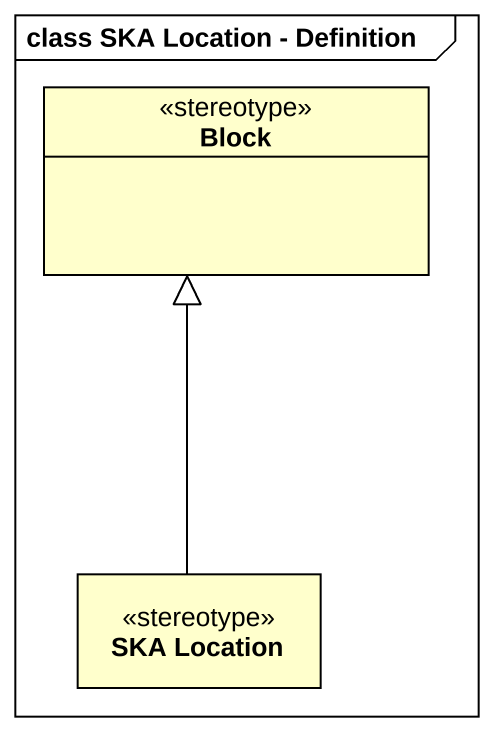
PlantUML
@startuml
mainframe class SKA Location - Definition
hide circle
hide empty members
class Block <<stereotype>>
class "SKA Location" as SKA_Location <<stereotype>>
SKA_Location -up-|> Block
@enduml
